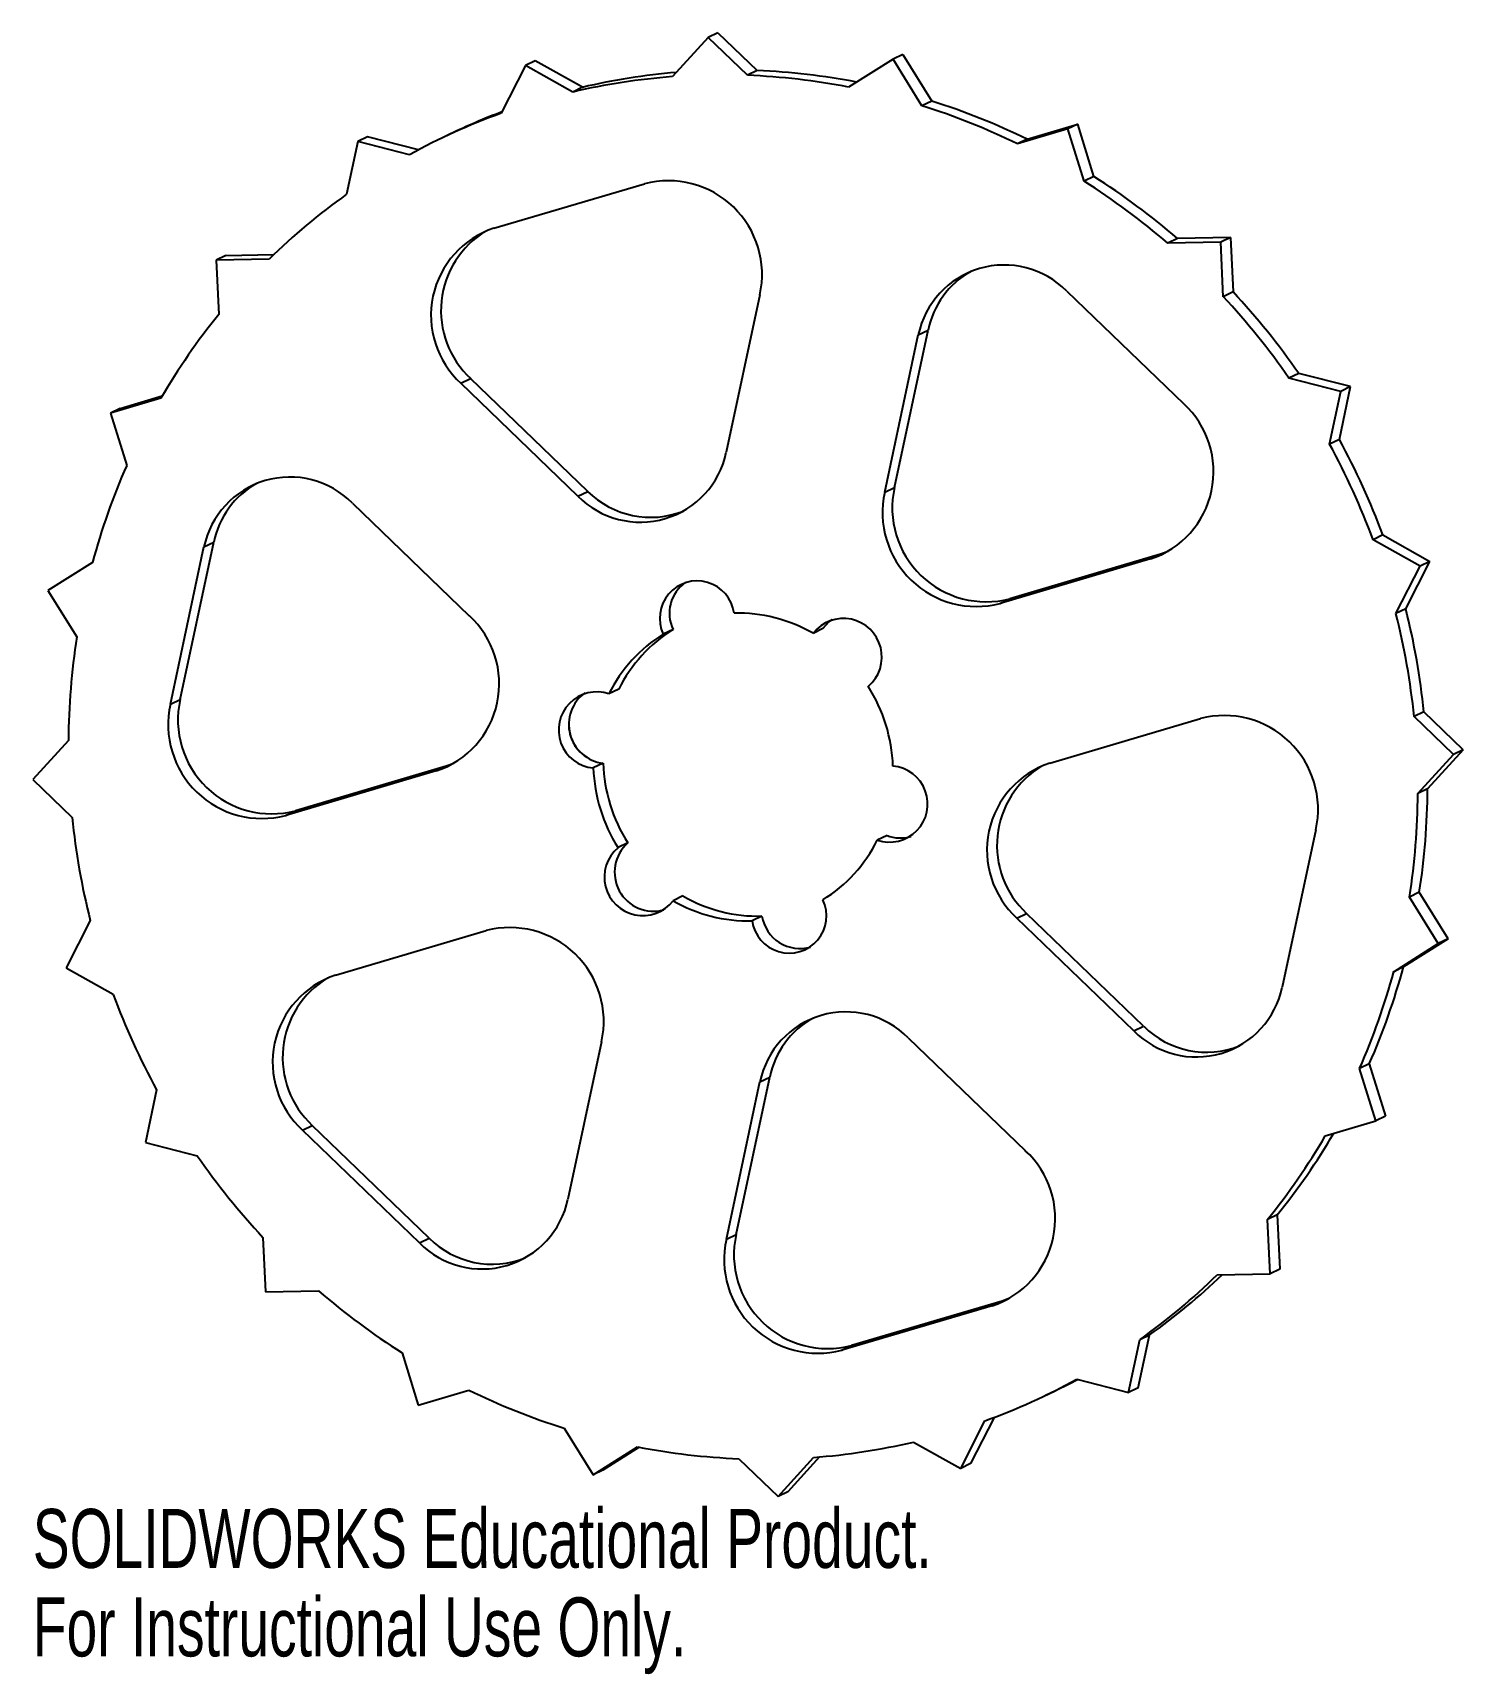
# Model space of a CAD drawing. Header units: inches. Extents: x -2.32 to 2.29, y -2.94 to 2.35.
import ezdxf

# ---------------------------------------------------------------- set-up
doc = ezdxf.new("R2010")
doc.units = ezdxf.units.IN
doc.header["$MEASUREMENT"] = 0
doc.styles.add('SLDTEXTSTYLE0', font='TXT', dxfattribs={"width": 0.7})

msp = doc.modelspace()

# ---------------------------------------------------------------- linework, layer by layer
at = {"color": 7, "linetype": 'Continuous', "lineweight": 25}
for p, q in [((-0.1443, 2.3384), (-0.2592, 2.2122)), ((-0.1128, 2.3536), (-0.1443, 2.3384)), ((-0.0175, 2.2165), (-0.1443, 2.3384)), ((-0.1128, 2.3536), (0.014, 2.2317)), ((0.4843, 2.2839), (0.4528, 2.2687)), ((0.4843, 2.2839), (0.577, 2.1335)), ((-0.7337, 2.2477), (-0.8118, 2.0943)), ((-0.7021, 2.2629), (-0.7337, 2.2477)), ((-0.5815, 2.1626), (-0.7337, 2.2477)), ((-0.55, 2.1778), (-0.7021, 2.2629)), ((0.014, 2.2317), (-0.0175, 2.2165)), ((0.4528, 2.2687), (0.309, 2.1784)), ((0.5455, 2.1183), (0.4528, 2.2687)), ((-0.55, 2.1778), (-0.5815, 2.1626)), ((0.577, 2.1335), (0.5455, 2.1183)), ((-1.2437, 2.018), (-1.2752, 2.0028)), ((-1.0788, 1.9761), (-1.2437, 2.018)), ((-0.9761, 2.0272), (-1.0076, 2.0121)), ((1.0168, 2.0434), (0.854, 1.9951)), ((0.8855, 2.0102), (1.0484, 2.0586)), ((1.0484, 2.0586), (1.0168, 2.0434)), ((1.0692, 1.8747), (1.0168, 2.0434)), ((1.1007, 1.8899), (1.0484, 2.0586)), ((-1.2752, 2.0028), (-1.3113, 1.8326)), ((-1.108, 1.9603), (-1.2752, 2.0028)), ((0.8855, 2.0102), (0.854, 1.9951)), ((-0.8355, 1.7231), (-0.3497, 1.8667)), ((1.1007, 1.8899), (1.0692, 1.8747)), ((1.3701, 1.6899), (1.3386, 1.6747)), ((1.5095, 1.6778), (1.3386, 1.6747)), ((1.541, 1.693), (1.3701, 1.6899)), ((1.541, 1.693), (1.5095, 1.6778)), ((1.5179, 1.5023), (1.5095, 1.6778)), ((1.541, 1.693), (1.5494, 1.5175)), ((-1.7004, 1.6356), (-1.732, 1.6204)), ((-1.5611, 1.6234), (-1.732, 1.6204)), ((-1.732, 1.6204), (-1.7236, 1.4449)), ((-1.7004, 1.6356), (-1.5458, 1.6383)), ((0.0225, 1.5079), (-0.0858, 1.0004)), ((1.0126, 1.5205), (1.3902, 1.1565)), ((1.5494, 1.5175), (1.5179, 1.5023)), ((0.4255, 0.8715), (0.5337, 1.379)), ((0.457, 0.8867), (0.5653, 1.3942)), ((0.5337, 1.379), (0.5653, 1.3942)), ((-0.9422, 1.2229), (-0.9107, 1.2381)), ((-0.5647, 0.8589), (-0.9422, 1.2229)), ((-0.5331, 0.8741), (-0.9107, 1.2381)), ((1.7614, 1.2544), (1.7298, 1.2393)), ((1.8971, 1.1968), (1.7298, 1.2393)), ((1.9286, 1.212), (1.7614, 1.2544)), ((-1.91, 1.1748), (-2.0729, 1.1265)), ((-2.0413, 1.1417), (-1.9059, 1.1819)), ((1.861, 1.0265), (1.8971, 1.1968)), ((1.8925, 1.0417), (1.9286, 1.212)), ((1.9286, 1.212), (1.8971, 1.1968)), ((-2.0413, 1.1417), (-2.0729, 1.1265)), ((-2.0729, 1.1265), (-2.0205, 0.9578)), ((1.8925, 1.0417), (1.861, 1.0265)), ((-0.5647, 0.8589), (-0.5331, 0.8741)), ((0.4255, 0.8715), (0.457, 0.8867)), ((-1.2925, 0.8364), (-0.915, 0.4724)), ((-1.8797, 0.1875), (-1.7714, 0.695)), ((-1.8481, 0.2026), (-1.7399, 0.7101)), ((-1.7714, 0.695), (-1.7399, 0.7101)), ((2.0326, 0.7335), (2.0011, 0.7183)), ((2.1532, 0.6332), (2.0011, 0.7183)), ((2.0326, 0.7335), (2.1848, 0.6484)), ((-2.1309, 0.6451), (-2.2747, 0.5548)), ((1.2835, 0.6562), (0.7976, 0.5127)), ((1.315, 0.6714), (0.8292, 0.5279)), ((1.2835, 0.6562), (1.315, 0.6714)), ((1.3406, 0.6804), (1.315, 0.6714)), ((2.1066, 0.4949), (2.1848, 0.6484)), ((2.1848, 0.6484), (2.1532, 0.6332)), ((2.0751, 0.4797), (2.1532, 0.6332)), ((-2.2747, 0.5548), (-2.182, 0.4044)), ((0.7976, 0.5127), (0.8292, 0.5279)), ((2.1066, 0.4949), (2.0751, 0.4797)), ((-0.2577, 0.4283), (-0.2892, 0.4131)), ((0.2258, 0.4313), (0.1943, 0.4161)), ((-0.4328, 0.2359), (-0.4644, 0.2207)), ((-1.8797, 0.1875), (-1.8481, 0.2026)), ((2.1653, 0.1625), (2.1338, 0.1473)), ((2.292, 0.0406), (2.1653, 0.1625)), ((0.9586, -0.0025), (1.4444, 0.141)), ((2.2605, 0.0254), (2.1338, 0.1473)), ((-2.2087, 0.0704), (-2.3236, -0.0558)), ((2.1456, -0.1008), (2.2605, 0.0254)), ((2.292, 0.0406), (2.1772, -0.0856)), ((2.292, 0.0406), (2.2605, 0.0254)), ((-1.0217, -0.0278), (-1.5075, -0.1713)), ((-0.9902, -0.0127), (-1.476, -0.1562)), ((-1.0217, -0.0278), (-0.9902, -0.0127)), ((-0.9645, -0.0037), (-0.9902, -0.0127)), ((-0.4835, -0.003), (-0.515, -0.0182)), ((-2.3236, -0.0558), (-2.1968, -0.1777)), ((2.1772, -0.0856), (2.1456, -0.1008)), ((-1.5075, -0.1713), (-1.476, -0.1562)), ((-0.4037, -0.2602), (-0.4352, -0.2754)), ((0.4328, -0.2359), (0.4013, -0.251)), ((1.8166, -0.2178), (1.7083, -0.7253)), ((2.1504, -0.4195), (2.1189, -0.4347)), ((2.2431, -0.57), (2.1504, -0.4195)), ((-0.2258, -0.4313), (-0.2574, -0.4465)), ((2.2116, -0.5851), (2.1189, -0.4347)), ((-2.1381, -0.5101), (-2.2163, -0.6635)), ((0.0292, -0.4961), (-0.0024, -0.5113)), ((0.8519, -0.5028), (0.8834, -0.4876)), ((1.2295, -0.8668), (0.8519, -0.5028)), ((1.261, -0.8516), (0.8834, -0.4876)), ((-1.3465, -0.6866), (-0.8607, -0.5431)), ((2.2431, -0.57), (2.0994, -0.6603)), ((2.2431, -0.57), (2.2116, -0.5851)), ((2.0678, -0.6755), (2.2116, -0.5851)), ((-2.2163, -0.6635), (-2.0641, -0.7486)), ((2.0994, -0.6603), (2.0678, -0.6755)), ((0.5016, -0.8893), (0.8792, -1.2532)), ((1.2295, -0.8668), (1.261, -0.8516)), ((-0.4885, -0.9019), (-0.5968, -1.4094)), ((1.989, -0.973), (1.9575, -0.9882)), ((2.0098, -1.1568), (1.9575, -0.9882)), ((1.989, -0.973), (2.0413, -1.1417)), ((-1.924, -1.0569), (-1.9601, -1.2271)), ((-0.0855, -1.5382), (0.0227, -1.0307)), ((-0.054, -1.523), (0.0543, -1.0155)), ((0.0227, -1.0307), (0.0543, -1.0155)), ((1.847, -1.2052), (2.0098, -1.1568)), ((2.0413, -1.1417), (2.0098, -1.1568)), ((-1.4532, -1.1869), (-1.4217, -1.1717)), ((-1.0757, -1.5509), (-1.4532, -1.1869)), ((-1.0441, -1.5357), (-1.4217, -1.1717)), ((-1.9601, -1.2271), (-1.7929, -1.2696)), ((1.692, -1.4601), (1.6605, -1.4753)), ((1.6689, -1.6507), (1.6605, -1.4753)), ((1.692, -1.4601), (1.7004, -1.6356)), ((-1.5809, -1.5327), (-1.5725, -1.7081)), ((-1.0757, -1.5509), (-1.0441, -1.5357)), ((-0.0855, -1.5382), (-0.054, -1.523)), ((1.7004, -1.6356), (1.6689, -1.6507)), ((1.4981, -1.6538), (1.6689, -1.6507)), ((-1.5725, -1.7081), (-1.4017, -1.7051)), ((0.804, -1.7383), (0.3182, -1.8818)), ((0.7725, -1.7535), (0.804, -1.7383)), ((0.8296, -1.7294), (0.804, -1.7383)), ((0.7725, -1.7535), (0.2867, -1.897)), ((1.2437, -2.018), (1.2798, -1.8478)), ((1.2798, -1.8478), (1.2482, -1.8629)), ((-1.1322, -1.9051), (-1.0799, -2.0738)), ((0.2867, -1.897), (0.3182, -1.8818)), ((1.2121, -2.0332), (1.2482, -1.8629)), ((1.0449, -1.9907), (1.2121, -2.0332)), ((-1.0799, -2.0738), (-0.9171, -2.0254)), ((0.9446, -2.0424), (0.9761, -2.0272)), ((1.2437, -2.018), (1.2121, -2.0332)), ((0.7781, -2.1138), (0.7021, -2.2629)), ((-0.6086, -2.1487), (-0.5158, -2.2991)), ((0.6706, -2.2781), (0.7487, -2.1246)), ((-0.5158, -2.2991), (-0.3721, -2.2088)), ((-0.3665, -2.2099), (-0.4843, -2.2839)), ((0.5184, -2.193), (0.6706, -2.2781)), ((-0.0455, -2.2469), (0.0812, -2.3688)), ((0.0812, -2.3688), (0.1961, -2.2426)), ((0.2152, -2.2411), (0.1128, -2.3536)), ((0.7021, -2.2629), (0.6706, -2.2781)), ((-0.4843, -2.2839), (-0.5158, -2.2991)), ((0.1128, -2.3536), (0.0812, -2.3688))]:
    msp.add_line(p, q, dxfattribs=at)
at = {"color": 7, "linetype": 'Continuous', "lineweight": 25, "flags": 128}
for points in [[(0.2258, 0.4313), (0.2454, 0.453), (0.2555, 0.4608)], [(0.2555, 0.4608), (0.2454, 0.453), (0.2258, 0.4313)]]:
    msp.add_lwpolyline(points, dxfattribs=at)
at = {"color": 7, "linetype": 'Continuous', "lineweight": 25}
for centre, radius, start, end in [((-0.0712, 0.1389), 2.0943, 94.8066, 103.214), ((-0.0707, 0.088), 2.1454, 79.1008, 87.7363), ((-0.1027, 0.1233), 2.0948, 94.2838, 103.2135), ((-0.1023, 0.0726), 2.1456, 78.9482, 87.7361), ((-0.1191, 0.0069), 2.2135, 63.9199, 72.5271), ((-0.0876, 0.0221), 2.2135, 63.9199, 72.5271), ((-0.1079, 0.1434), 2.074, 109.8408, 118.83), ((-0.0763, 0.1584), 2.0742, 110.7042, 115.7103), ((-0.2731, 1.5738), 0.3028, 347.4292, 104.6663), ((-0.1515, -0.0514), 2.2804, 49.1976, 57.6355), ((-0.12, -0.0363), 2.2804, 49.1976, 57.6355), ((-0.0995, 0.1314), 2.0887, 125.4642, 134.4113), ((-0.7424, 1.4418), 0.2964, 108.3102, 227.6091), ((-0.7073, 1.4575), 0.2992, 120.9473, 227.1774), ((0.8112, 1.321), 0.2835, 44.7379, 168.1775), ((0.8436, 1.3369), 0.2841, 119.5862, 168.3589), ((-0.1841, -0.0861), 2.3281, 34.7015, 43.0237), ((-0.1526, -0.0709), 2.3281, 34.7015, 43.0237), ((-0.0649, 0.1007), 2.135, 140.9774, 149.7945), ((1.1903, 0.9376), 0.2964, 288.3102, 47.6091), ((-0.1967, -0.0947), 2.3433, 20.3002, 28.5862), ((-0.1652, -0.0795), 2.3433, 20.3002, 28.5862), ((-0.006, 0.071), 2.2011, 156.2397, 164.8793), ((-0.3633, 1.0584), 0.2835, 224.7379, 348.1775), ((-1.4939, 0.6369), 0.2835, 44.7379, 168.1775), ((-1.4616, 0.6528), 0.2841, 119.5862, 168.3589), ((-0.3299, 1.0792), 0.2888, 225.2628, 291.5433), ((0.721, 0.8056), 0.3028, 167.4292, 284.6663), ((0.7525, 0.8208), 0.3028, 167.4292, 284.6663), ((-0.1802, 0.4646), 0.1206, 7.7761, 205.2819), ((-0.1461, 0.4805), 0.1232, 125.401, 205.0834), ((-0.048, -0.0032), 0.4843, 59.9821, 91.5045), ((-0.176, -0.089), 2.3218, 5.8418, 14.1791), ((-0.1444, -0.0738), 2.3218, 5.8418, 14.1791), ((-1.1148, 0.2535), 0.2964, 288.3102, 47.6091), ((-0.0119, 0.0287), 0.4691, 121.588, 153.7926), ((0.2921, 0.3399), 0.1241, 310.1496, 142.0789), ((0.0608, 0.0566), 2.2695, 171.1868, 179.6517), ((-0.0435, 0.0135), 0.4691, 121.588, 153.7926), ((-0.504, 0.1043), 0.123, 71.1943, 264.8609), ((-0.4682, 0.1221), 0.126, 126.0191, 263.0549), ((-0.4677, 0.1222), 0.1262, 126.233, 262.8411), ((-0.0662, -0.0319), 0.5186, 2.1869, 32.2891), ((-1.5841, 0.1216), 0.3028, 167.4292, 284.6663), ((-1.5526, 0.1367), 0.3028, 167.4292, 284.6663), ((1.5211, -0.1519), 0.3028, 347.4292, 104.6663), ((0.0032, 0.0016), 0.5186, 182.1869, 212.2891), ((0.0347, 0.0168), 0.5186, 182.1869, 212.2891), ((0.4409, -0.1346), 0.123, 251.1943, 84.8609), ((1.0517, -0.2839), 0.2964, 108.3102, 227.6091), ((1.0868, -0.2681), 0.2992, 120.9473, 227.1774), ((-0.1238, -0.087), 2.2695, 351.1868, 359.6517), ((-0.0923, -0.0718), 2.2695, 351.1868, 359.6517), ((0.1129, 0.0586), 2.3218, 185.8418, 194.1791), ((-0.3203, -0.3546), 0.1259, 131.4726, 285.3376), ((-0.0196, -0.0439), 0.4691, 301.588, 333.7926), ((0.4766, -0.1259), 0.1183, 248.2948, 286.8157), ((-0.3552, -0.3703), 0.1241, 130.1496, 322.0789), ((-0.0151, -0.0272), 0.4843, 239.9821, 271.5045), ((0.0164, -0.012), 0.4843, 239.9821, 271.5045), ((0.1171, -0.495), 0.1206, 187.7761, 25.2819), ((0.1521, -0.4763), 0.1245, 189.1664, 285.756), ((-0.7841, -0.836), 0.3028, 347.4292, 104.6663), ((-1.2534, -0.968), 0.2964, 108.3102, 227.6091), ((-0.057, -0.1013), 2.2011, 336.2397, 344.8793), ((-0.0255, -0.0861), 2.2011, 336.2397, 344.8793), ((-1.2183, -0.9522), 0.2992, 120.9473, 227.1774), ((1.4309, -0.6672), 0.2835, 224.7379, 348.1775), ((0.1336, 0.0643), 2.3433, 200.3002, 208.5862), ((0.3002, -1.0888), 0.2835, 44.7379, 168.1775), ((0.3326, -1.0729), 0.2841, 119.5862, 168.3589), ((1.4643, -0.6465), 0.2888, 225.2628, 291.5433), ((0.0018, -0.1311), 2.135, 320.9774, 329.7945), ((0.0336, -0.116), 2.1347, 320.9771, 329.5762), ((0.1211, 0.0558), 2.3281, 214.7015, 223.0237), ((0.6793, -1.4721), 0.2964, 288.3102, 47.6091), ((-0.8743, -1.3513), 0.2835, 224.7379, 348.1775), ((-0.8409, -1.3305), 0.2888, 225.2628, 291.5433), ((0.2415, -1.5889), 0.3028, 167.4292, 284.6663), ((0.21, -1.6041), 0.3028, 167.4292, 284.6663), ((0.0364, -0.1618), 2.0887, 305.4642, 314.4113), ((0.0682, -0.1469), 2.0882, 305.4637, 313.8254), ((0.0885, 0.0211), 2.2804, 229.1976, 237.6355), ((0.0448, -0.1737), 2.074, 289.8408, 298.83), ((0.0765, -0.1588), 2.0737, 295.7107, 297.9132), ((0.0561, -0.0373), 2.2135, 243.9199, 252.5271), ((0.0392, -0.1029), 2.1456, 258.9482, 267.7361), ((0.0396, -0.1537), 2.0948, 274.2838, 283.2135)]:
    msp.add_arc(centre, radius, start, end, dxfattribs=at)

# ---------------------------------------------------------------- texts
at = {"color": 7, "linetype": 'Continuous', "char_height": 0.1903, "attachment_point": 1, "style": 'SLDTEXTSTYLE0'}
for s, insert in [('SOLIDWORKS Educational Product.', (-2.3236, -2.4089)), ('For Instructional Use Only.', (-2.3236, -2.6944))]:
    msp.add_mtext(s, dxfattribs=dict(at, insert=insert))

doc.saveas('drawing.dxf')
